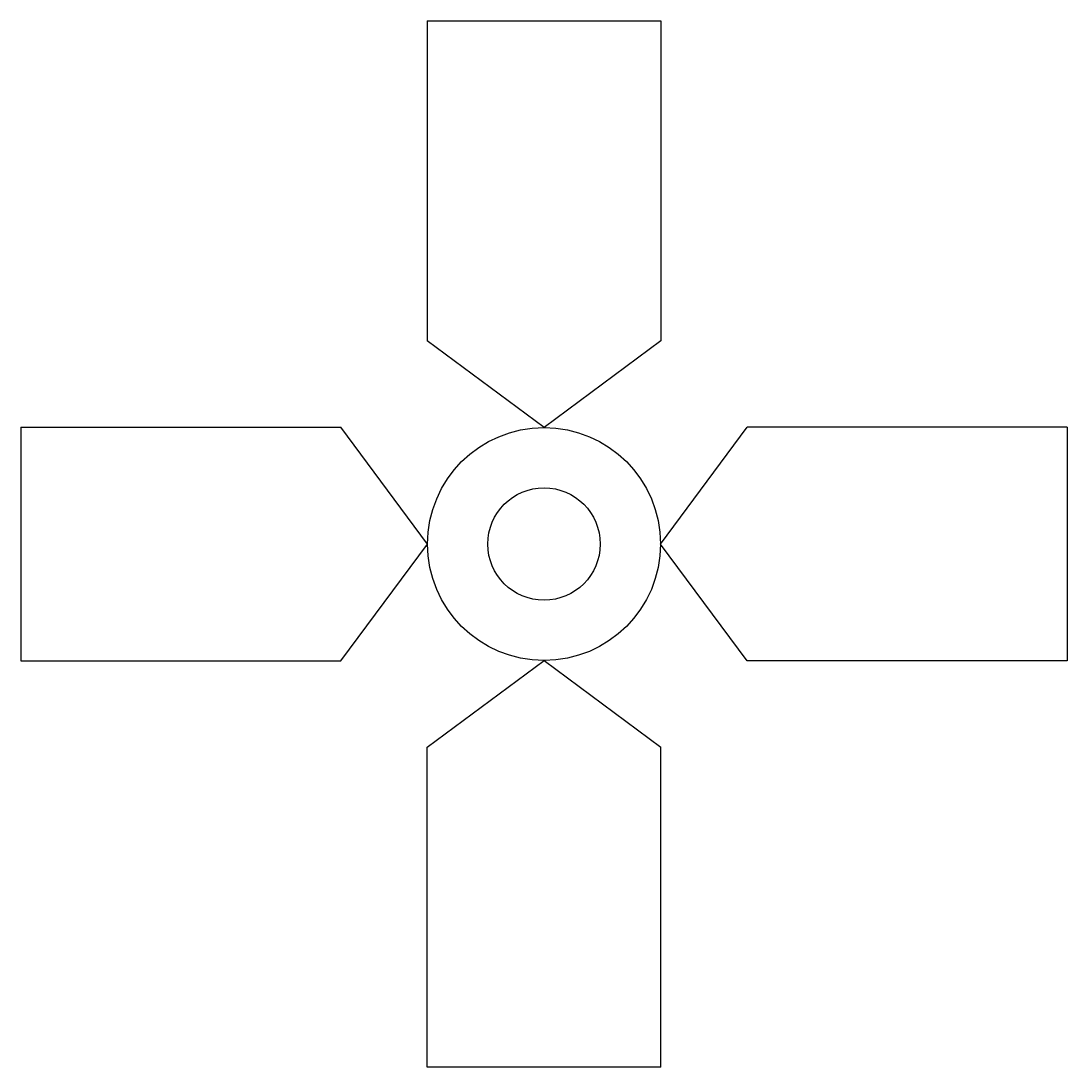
# Model space of a CAD drawing. Header units: millimetres. Extents: x -2868.28 to -2866.77, y 3724.13 to 3725.64.
import ezdxf

# ---------------------------------------------------------------- set-up
doc = ezdxf.new("R2010")
doc.units = ezdxf.units.MM
doc.header["$LTSCALE"] = 10
doc.layers.add('Ele_postes_luz', color=2, linetype='Continuous')

msp = doc.modelspace()

# ---------------------------------------------------------------- linework, layer by layer
at = {"layer": 'Ele_postes_luz'}
for p, q in [((-2867.69, 3725.6392), (-2867.3529, 3725.6392)), ((-2867.69, 3725.6392), (-2867.69, 3725.1781)), ((-2867.3529, 3725.6392), (-2867.3529, 3725.1781)), ((-2867.5214, 3725.0529), (-2867.69, 3725.1781)), ((-2867.3529, 3725.1781), (-2867.5214, 3725.0529)), ((-2868.2757, 3725.0535), (-2867.8146, 3725.0535)), ((-2868.2757, 3725.0535), (-2868.2757, 3724.7164)), ((-2867.6894, 3724.8849), (-2867.8146, 3725.0535)), ((-2867.3534, 3724.8849), (-2867.2283, 3725.0535)), ((-2866.7671, 3725.0535), (-2867.2283, 3725.0535)), ((-2866.7671, 3725.0535), (-2866.7671, 3724.7164)), ((-2867.8146, 3724.7164), (-2867.6894, 3724.8849)), ((-2867.2283, 3724.7164), (-2867.3534, 3724.8849)), ((-2868.2757, 3724.7164), (-2867.8146, 3724.7164)), ((-2867.69, 3724.5918), (-2867.5214, 3724.7169)), ((-2867.5214, 3724.7169), (-2867.3529, 3724.5918)), ((-2866.7671, 3724.7164), (-2867.2283, 3724.7164)), ((-2867.69, 3724.1306), (-2867.69, 3724.5918)), ((-2867.3529, 3724.1306), (-2867.3529, 3724.5918)), ((-2867.3529, 3724.1306), (-2867.69, 3724.1306))]:
    msp.add_line(p, q, dxfattribs=at)
for radius in [0.168, 0.081]:
    msp.add_circle((-2867.5214, 3724.8849), radius, dxfattribs=at)

doc.saveas('drawing.dxf')
